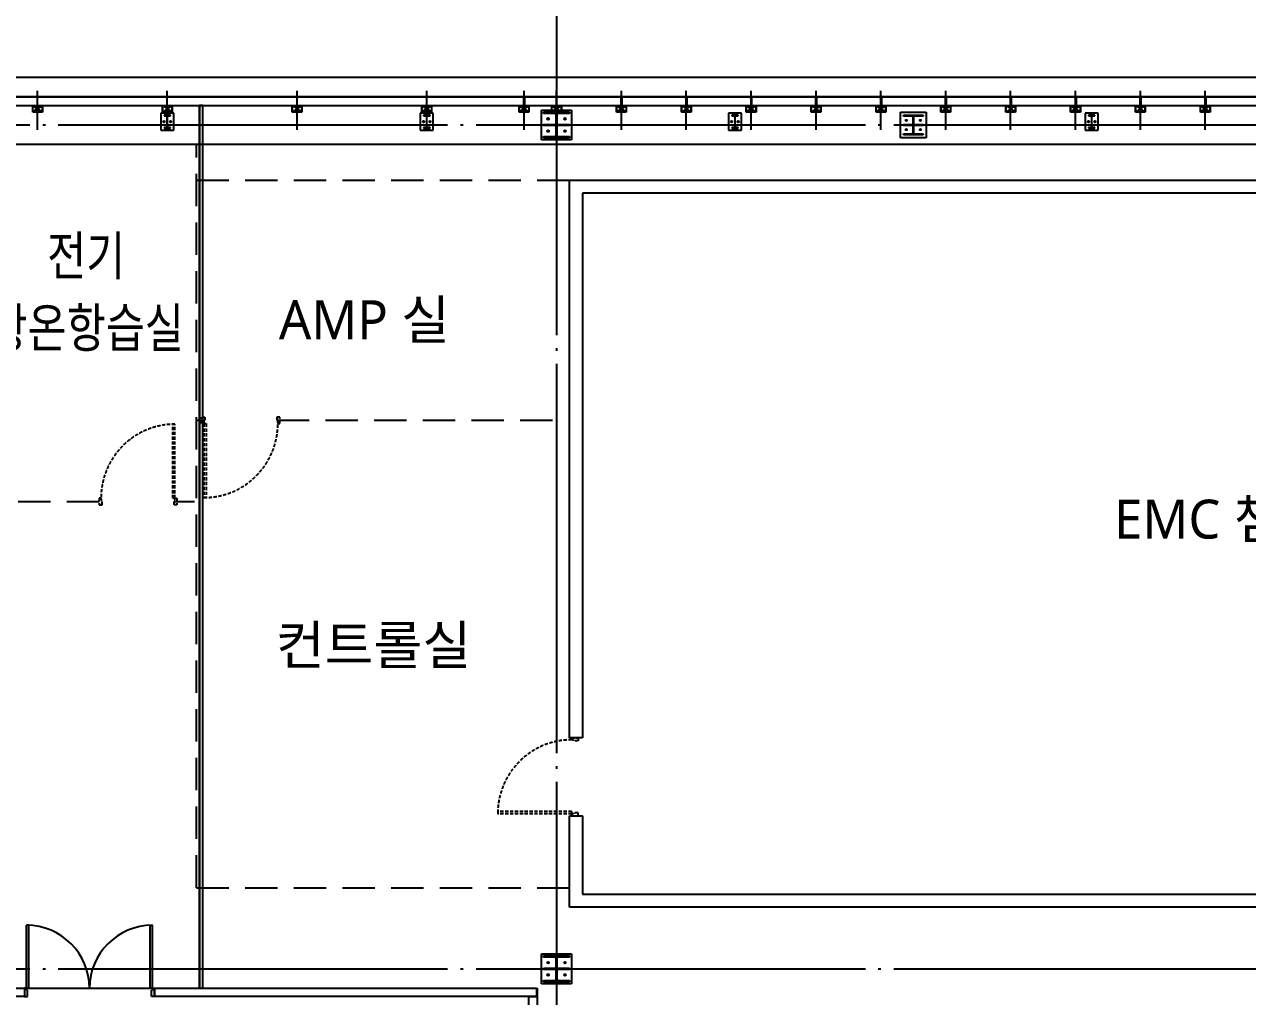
# Model space of a CAD drawing. Header units: millimetres. Extents: x -168200 to 672800, y -7409 to 118800.
# Drawn here: x 83298 to 102152, y 72473 to 87448 of the extents above; entities that cross this region are included whole.
import ezdxf
from ezdxf.enums import TextEntityAlignment as Align

# ---------------------------------------------------------------- set-up
doc = ezdxf.new("R2010")
doc.units = ezdxf.units.MM
doc.header["$LTSCALE"] = 200
for name, pattern in [('CEN-GAUN', [32.2, 30, -1, 0.2, -1]), ('HID2-GAUN', [3.75, 2.5, -1.25]), ('HIDDEN', [0.375, 0.25, -0.125])]:
    doc.linetypes.add(name, pattern=pattern)
for name, color, linetype in [('1 BA', 9, 'Continuous'), ('1 CEN', 15, 'CEN-GAUN'), ('1 RM', 8, 'Continuous')]:
    doc.layers.add(name, color=color, linetype=linetype)
doc.styles.add('스타일1', font='malgun.ttf')

msp = doc.modelspace()

# ---------------------------------------------------------------- linework, layer by layer
at = {"layer": '1 BA'}
for p, q in [((60930, 86635), (113535, 86635)), ((83500, 85825), (83500, 86425)), ((85500, 85825), (85500, 86425)), ((87500, 85825), (87500, 86425)), ((89500, 85825), (89500, 86425)), ((91000, 85825), (91000, 86425)), ((91000, 85835), (91000, 86425)), ((91500, 85825), (91500, 86425)), ((92500, 85825), (92500, 86425)), ((92500, 85835), (92500, 86425)), ((93500, 85825), (93500, 86425)), ((93500, 85835), (93500, 86425)), ((94500, 85825), (94500, 86425)), ((94500, 85835), (94500, 86425)), ((95500, 85825), (95500, 86425)), ((95500, 85835), (95500, 86425)), ((96500, 85825), (96500, 86425)), ((96500, 85835), (96500, 86425)), ((97500, 85825), (97500, 86425)), ((97500, 85835), (97500, 86425)), ((98500, 85825), (98500, 86425)), ((98500, 85835), (98500, 86425)), ((99500, 85825), (99500, 86425)), ((99500, 85835), (99500, 86425)), ((100500, 85825), (100500, 86425)), ((100500, 85835), (100500, 86425)), ((101500, 85825), (101500, 86425)), ((101500, 85835), (101500, 86425)), ((113235, 86335), (60930, 86335)), ((73500, 86335), (113235, 86335)), ((73500, 86200), (113235, 86200)), ((83425, 86100), (83425, 86200)), ((83425, 86200), (83575, 86200)), ((83429, 86196), (83571, 86104)), ((83571, 86196), (83429, 86104)), ((83429, 86104), (83429, 86196)), ((83429, 86196), (83571, 86196)), ((83571, 86196), (83571, 86104)), ((83575, 86200), (83575, 86100)), ((85425, 86100), (85425, 86200)), ((85425, 86200), (85575, 86200)), ((85429, 86196), (85571, 86104)), ((85571, 86196), (85429, 86104)), ((85429, 86104), (85429, 86196)), ((85429, 86196), (85571, 86196)), ((85571, 86196), (85571, 86104)), ((85575, 86200), (85575, 86100)), ((85997.1, 72600), (85997.1, 86200)), ((86047.1, 72600), (86047.1, 86200)), ((87425, 86100), (87425, 86200)), ((87425, 86200), (87575, 86200)), ((87429, 86196), (87571, 86104)), ((87571, 86196), (87429, 86104)), ((87429, 86104), (87429, 86196)), ((87429, 86196), (87571, 86196)), ((87571, 86196), (87571, 86104)), ((87575, 86200), (87575, 86100)), ((89425, 86100), (89425, 86200)), ((89425, 86200), (89575, 86200)), ((89429, 86196), (89571, 86104)), ((89571, 86196), (89429, 86104)), ((89429, 86104), (89429, 86196)), ((89429, 86196), (89571, 86196)), ((89571, 86196), (89571, 86104)), ((89575, 86200), (89575, 86100)), ((90925, 86100), (90925, 86200)), ((90925, 86200), (91075, 86200)), ((90929, 86196), (91071, 86104)), ((91071, 86196), (90929, 86104)), ((90929, 86104), (90929, 86196)), ((90929, 86196), (91071, 86196)), ((90992.5, 86335), (90992.5, 86200)), ((91007.5, 86335), (91007.5, 86200)), ((91071, 86196), (91071, 86104)), ((91075, 86200), (91075, 86100)), ((91425, 86100), (91425, 86200)), ((91425, 86200), (91575, 86200)), ((91429, 86196), (91571, 86104)), ((91571, 86196), (91429, 86104)), ((91429, 86104), (91429, 86196)), ((91429, 86196), (91571, 86196)), ((91571, 86196), (91571, 86104)), ((91575, 86200), (91575, 86100)), ((92425, 86100), (92425, 86200)), ((92425, 86200), (92575, 86200)), ((92429, 86196), (92571, 86104)), ((92571, 86196), (92429, 86104)), ((92429, 86104), (92429, 86196)), ((92429, 86196), (92571, 86196)), ((92492.5, 86335), (92492.5, 86200)), ((92507.5, 86335), (92507.5, 86200)), ((92571, 86196), (92571, 86104)), ((92575, 86200), (92575, 86100)), ((93425, 86100), (93425, 86200)), ((93425, 86200), (93575, 86200)), ((93429, 86196), (93571, 86104)), ((93571, 86196), (93429, 86104)), ((93429, 86104), (93429, 86196)), ((93429, 86196), (93571, 86196)), ((93492.5, 86335), (93492.5, 86200)), ((93507.5, 86335), (93507.5, 86200)), ((93571, 86196), (93571, 86104)), ((93575, 86200), (93575, 86100)), ((94425, 86100), (94425, 86200)), ((94425, 86200), (94575, 86200)), ((94429, 86196), (94571, 86104)), ((94571, 86196), (94429, 86104)), ((94429, 86104), (94429, 86196)), ((94429, 86196), (94571, 86196)), ((94492.5, 86335), (94492.5, 86200)), ((94507.5, 86335), (94507.5, 86200)), ((94571, 86196), (94571, 86104)), ((94575, 86200), (94575, 86100)), ((95425, 86100), (95425, 86200)), ((95425, 86200), (95575, 86200)), ((95429, 86196), (95571, 86104)), ((95571, 86196), (95429, 86104)), ((95429, 86104), (95429, 86196)), ((95429, 86196), (95571, 86196)), ((95492.5, 86335), (95492.5, 86200)), ((95507.5, 86335), (95507.5, 86200)), ((95571, 86196), (95571, 86104)), ((95575, 86200), (95575, 86100)), ((96425, 86100), (96425, 86200)), ((96425, 86200), (96575, 86200)), ((96429, 86196), (96571, 86104)), ((96571, 86196), (96429, 86104)), ((96429, 86104), (96429, 86196)), ((96429, 86196), (96571, 86196)), ((96492.5, 86335), (96492.5, 86200)), ((96507.5, 86335), (96507.5, 86200)), ((96571, 86196), (96571, 86104)), ((96575, 86200), (96575, 86100)), ((97425, 86100), (97425, 86200)), ((97425, 86200), (97575, 86200)), ((97429, 86196), (97571, 86104)), ((97571, 86196), (97429, 86104)), ((97429, 86104), (97429, 86196)), ((97429, 86196), (97571, 86196)), ((97492.5, 86335), (97492.5, 86200)), ((97507.5, 86335), (97507.5, 86200)), ((97571, 86196), (97571, 86104)), ((97575, 86200), (97575, 86100)), ((98425, 86100), (98425, 86200)), ((98425, 86200), (98575, 86200)), ((98429, 86196), (98571, 86104)), ((98571, 86196), (98429, 86104)), ((98429, 86104), (98429, 86196)), ((98429, 86196), (98571, 86196)), ((98492.5, 86335), (98492.5, 86200)), ((98507.5, 86335), (98507.5, 86200)), ((98571, 86196), (98571, 86104)), ((98575, 86200), (98575, 86100)), ((99425, 86100), (99425, 86200)), ((99425, 86200), (99575, 86200)), ((99429, 86196), (99571, 86104)), ((99571, 86196), (99429, 86104)), ((99429, 86104), (99429, 86196)), ((99429, 86196), (99571, 86196)), ((99492.5, 86335), (99492.5, 86200)), ((99507.5, 86335), (99507.5, 86200)), ((99571, 86196), (99571, 86104)), ((99575, 86200), (99575, 86100)), ((100425, 86100), (100425, 86200)), ((100425, 86200), (100575, 86200)), ((100429, 86196), (100571, 86104)), ((100571, 86196), (100429, 86104)), ((100429, 86104), (100429, 86196)), ((100429, 86196), (100571, 86196)), ((100492.5, 86335), (100492.5, 86200)), ((100507.5, 86335), (100507.5, 86200)), ((100571, 86196), (100571, 86104)), ((100575, 86200), (100575, 86100)), ((101425, 86100), (101425, 86200)), ((101425, 86200), (101575, 86200)), ((101429, 86196), (101571, 86104)), ((101571, 86196), (101429, 86104)), ((101429, 86104), (101429, 86196)), ((101429, 86196), (101571, 86196)), ((101492.5, 86335), (101492.5, 86200)), ((101507.5, 86335), (101507.5, 86200)), ((101571, 86196), (101571, 86104)), ((101575, 86200), (101575, 86100)), ((83575, 86100), (83425, 86100)), ((83571, 86104), (83429, 86104)), ((85600, 86080), (85400, 86080)), ((85400, 86080), (85400, 85820)), ((85575, 86100), (85425, 86100)), ((85571, 86104), (85429, 86104)), ((85550, 86050), (85450, 86050)), ((85450, 86050), (85450, 86041)), ((85450, 86041), (85484, 86041)), ((85497, 86028), (85497, 85872)), ((85503, 85872), (85503, 86028)), ((85516, 86041), (85550, 86041)), ((85550, 86041), (85550, 86050)), ((85600, 85820), (85600, 86080)), ((87575, 86100), (87425, 86100)), ((87571, 86104), (87429, 86104)), ((89600, 86080), (89400, 86080)), ((89400, 86080), (89400, 85820)), ((89575, 86100), (89425, 86100)), ((89571, 86104), (89429, 86104)), ((89550, 86050), (89450, 86050)), ((89450, 86050), (89450, 86041)), ((89450, 86041), (89484, 86041)), ((89497, 86028), (89497, 85872)), ((89503, 85872), (89503, 86028)), ((89516, 86041), (89550, 86041)), ((89550, 86041), (89550, 86050)), ((89600, 85820), (89600, 86080)), ((91075, 86100), (90925, 86100)), ((91071, 86104), (90929, 86104)), ((91270, 86130), (91730, 86130)), ((91270, 85670), (91270, 86130)), ((91300, 86079), (91300, 86100)), ((91300, 86100), (91700, 86100)), ((91471.5, 86079), (91300, 86079)), ((91575, 86100), (91425, 86100)), ((91571, 86104), (91429, 86104)), ((91493.5, 85743), (91493.5, 86057)), ((91506.5, 86057), (91506.5, 85743)), ((91700, 86079), (91528.5, 86079)), ((91700, 86100), (91700, 86079)), ((91730, 86130), (91730, 85670)), ((92575, 86100), (92425, 86100)), ((92571, 86104), (92429, 86104)), ((93575, 86100), (93425, 86100)), ((93571, 86104), (93429, 86104)), ((94350, 86080), (94150, 86080)), ((94150, 86080), (94150, 85820)), ((94300, 86050), (94200, 86050)), ((94200, 86050), (94200, 86041)), ((94200, 86041), (94234, 86041)), ((94247, 86028), (94247, 85872)), ((94253, 85872), (94253, 86028)), ((94266, 86041), (94300, 86041)), ((94300, 86041), (94300, 86050)), ((94350, 85820), (94350, 86080)), ((94575, 86100), (94425, 86100)), ((94571, 86104), (94429, 86104)), ((95575, 86100), (95425, 86100)), ((95571, 86104), (95429, 86104)), ((96575, 86100), (96425, 86100)), ((96571, 86104), (96429, 86104)), ((96800, 86100), (97200, 86100)), ((96800, 85700), (96800, 86100)), ((96850, 86035), (96850, 86050)), ((96850, 86050), (97150, 86050)), ((96977, 86035), (96850, 86035)), ((96995, 85783), (96995, 86017)), ((97000, 86047), (97000, 85747)), ((97005, 86017), (97005, 85783)), ((97150, 86035), (97023, 86035)), ((97150, 86050), (97150, 86035)), ((97200, 86100), (97200, 85700)), ((97575, 86100), (97425, 86100)), ((97571, 86104), (97429, 86104)), ((98575, 86100), (98425, 86100)), ((98571, 86104), (98429, 86104)), ((99575, 86100), (99425, 86100)), ((99571, 86104), (99429, 86104)), ((99850, 86080), (99650, 86080)), ((99650, 86080), (99650, 85820)), ((99800, 86050), (99700, 86050)), ((99700, 86050), (99700, 86041)), ((99700, 86041), (99734, 86041)), ((99747, 86028), (99747, 85872)), ((99753, 85872), (99753, 86028)), ((99766, 86041), (99800, 86041)), ((99800, 86041), (99800, 86050)), ((99850, 85820), (99850, 86080)), ((100575, 86100), (100425, 86100)), ((100571, 86104), (100429, 86104)), ((101575, 86100), (101425, 86100)), ((101571, 86104), (101429, 86104)), ((85400, 85820), (85600, 85820)), ((85484, 85859), (85450, 85859)), ((85450, 85859), (85450, 85850)), ((85450, 85850), (85550, 85850)), ((85550, 85859), (85516, 85859)), ((85550, 85850), (85550, 85859)), ((89400, 85820), (89600, 85820)), ((89484, 85859), (89450, 85859)), ((89450, 85859), (89450, 85850)), ((89450, 85850), (89550, 85850)), ((89550, 85859), (89516, 85859)), ((89550, 85850), (89550, 85859)), ((91300, 85909.5), (91493.5, 85909.5)), ((91300, 85890.5), (91300, 85909.5)), ((91493.5, 85890.5), (91300, 85890.5)), ((91493.5, 85909.5), (91493.5, 85890.5)), ((91506.5, 85909.5), (91700, 85909.5)), ((91506.5, 85890.5), (91506.5, 85909.5)), ((91700, 85890.5), (91506.5, 85890.5)), ((91700, 85909.5), (91700, 85890.5)), ((94150, 85820), (94350, 85820)), ((94234, 85859), (94200, 85859)), ((94200, 85859), (94200, 85850)), ((94200, 85850), (94300, 85850)), ((94300, 85859), (94266, 85859)), ((94300, 85850), (94300, 85859)), ((96850, 85906), (96995, 85906)), ((96850, 85894), (96850, 85906)), ((96995, 85894), (96850, 85894)), ((96995, 85906), (96995, 85894)), ((97005, 85906), (97150, 85906)), ((97005, 85894), (97005, 85906)), ((97150, 85894), (97005, 85894)), ((97150, 85906), (97150, 85894)), ((99650, 85820), (99850, 85820)), ((99734, 85859), (99700, 85859)), ((99700, 85859), (99700, 85850)), ((99700, 85850), (99800, 85850)), ((99800, 85859), (99766, 85859)), ((99800, 85850), (99800, 85859)), ((112200, 85600), (76200, 85600)), ((91730, 85670), (91270, 85670)), ((91300, 85700), (91300, 85721)), ((91300, 85721), (91471.5, 85721)), ((91700, 85700), (91300, 85700)), ((91528.5, 85721), (91700, 85721)), ((91700, 85721), (91700, 85700)), ((97200, 85700), (96800, 85700)), ((96850, 85750), (96850, 85765)), ((96850, 85765), (96977, 85765)), ((97150, 85750), (96850, 85750)), ((97023, 85765), (97150, 85765)), ((97150, 85765), (97150, 85750)), ((91700, 76458.3), (91700, 85050.3)), ((91700, 85050.3), (111900, 85050.3)), ((111700, 84850.3), (91900, 84850.3)), ((91900, 84850.3), (91900, 76458.3)), ((91900, 76458.3), (91700, 76458.3)), ((91700, 73850.3), (91700, 75258.3)), ((91700, 75258.3), (91900, 75258.3)), ((91900, 75258.3), (91900, 74050.3)), ((91900, 74050.3), (111700, 74050.3)), ((111900, 73850.3), (91700, 73850.3)), ((83330, 72600), (83330, 73570)), ((83365, 73570), (83330, 73570)), ((83365, 72600), (83365, 73570)), ((85235, 72600), (85235, 73570)), ((85235, 73570), (85270, 73570)), ((85270, 72600), (85270, 73570)), ((91270, 73130), (91730, 73130)), ((91270, 72670), (91270, 73130)), ((91300, 73079), (91300, 73100)), ((91300, 73100), (91700, 73100)), ((91471.5, 73079), (91300, 73079)), ((91493.5, 72743), (91493.5, 73057)), ((91506.5, 73057), (91506.5, 72743)), ((91700, 73079), (91528.5, 73079)), ((91700, 73100), (91700, 73079)), ((91730, 73130), (91730, 72670)), ((91300, 72909.5), (91493.5, 72909.5)), ((91300, 72890.5), (91300, 72909.5)), ((91493.5, 72890.5), (91300, 72890.5)), ((91493.5, 72909.5), (91493.5, 72890.5)), ((91506.5, 72909.5), (91700, 72909.5)), ((91506.5, 72890.5), (91506.5, 72909.5)), ((91700, 72890.5), (91506.5, 72890.5)), ((91700, 72909.5), (91700, 72890.5)), ((70000, 72600), (83300, 72600)), ((83300, 72600), (83300, 72475)), ((83330, 72600), (83300, 72600)), ((83300, 72600), (83300, 72475)), ((83330, 72600), (85270, 72600)), ((83330, 72570), (83330, 72600)), ((83330, 72600), (83365, 72600)), ((85270, 72600), (85235, 72600)), ((85270, 72570), (85270, 72600)), ((85270, 72600), (85300, 72600)), ((85300, 72475), (85300, 72600)), ((85300, 72600), (91200, 72600)), ((85300, 72600), (85300, 72475)), ((91196, 72596), (85304, 72596)), ((85304, 72596), (85304, 72537.5)), ((91196, 72479), (91196, 72596)), ((91200, 72600), (91200, 72475)), ((91730, 72670), (91270, 72670)), ((91300, 72700), (91300, 72721)), ((91300, 72721), (91471.5, 72721)), ((91700, 72700), (91300, 72700)), ((91528.5, 72721), (91700, 72721)), ((91700, 72721), (91700, 72700)), ((83300, 72475), (70000, 72475)), ((83300, 72475), (83345, 72475)), ((83345, 72570), (83330, 72570)), ((83345, 72475), (83345, 72570)), ((83345, 72475), (83345, 72475)), ((83345, 72475), (83345, 72475)), ((85255, 72475), (85255, 72570)), ((85255, 72570), (85270, 72570)), ((85300, 72475), (85255, 72475)), ((85255, 72475), (85255, 72475)), ((85255, 72475), (85255, 72475)), ((85300, 72537.5), (85304, 72537.5)), ((85304, 72537.5), (85300, 72537.5)), ((91200, 72475), (85300, 72475)), ((85304, 72537.5), (85304, 72479)), ((85304, 72479), (91196, 72479)), ((91075, 69700), (91075, 72475)), ((91075, 72475), (91200, 72475)), ((91200, 72475), (91200, 69700))]:
    msp.add_line(p, q, dxfattribs=at)
at = {"layer": '1 BA', "ltscale": 253}
for p, q in [((86045.5, 86200), (85998.7, 86200)), ((85998.7, 86200), (85998.7, 72601.6)), ((86045.5, 72601.6), (86045.5, 86200)), ((85998.7, 72601.6), (86007.1, 72601.6)), ((86007.1, 72601.6), (86007.1, 72600)), ((86037.1, 72600), (86037.1, 72601.6)), ((86037.1, 72601.6), (86045.5, 72601.6))]:
    msp.add_line(p, q, dxfattribs=at)
at = {"layer": '1 BA', "linetype": 'HID2-GAUN'}
for p, q in [((85949.6, 74150), (85949.6, 85609.7)), ((85949.6, 85050), (91700, 85050)), ((85949.6, 81350), (86079, 81350)), ((87189, 81350), (91700, 81350)), ((82449.6, 80100), (84493.4, 80100)), ((85603.4, 80100), (85921.2, 80100)), ((85949.6, 74150), (91700, 74150))]:
    msp.add_line(p, q, dxfattribs=at)
at = {"layer": '1 BA', "linetype": 'HIDDEN'}
for p, q in [((85583.4, 80150), (85583.4, 81290)), ((85583.4, 81290), (85618.4, 81290)), ((85618.4, 80150), (85618.4, 81290)), ((86034, 81400), (86079, 81400)), ((86034, 81300), (86034, 81400)), ((86064, 81300), (86034, 81300)), ((86079, 81330), (86064, 81330)), ((86064, 81330), (86064, 81300)), ((86064, 81300), (86064, 80160)), ((86064, 81300), (86099, 81300)), ((86079, 81400), (86079, 81400)), ((86079, 81400), (86079, 81400)), ((86079, 81400), (86079, 81330)), ((86099, 81300), (86099, 80160)), ((87234, 81400), (87189, 81400)), ((87189, 81400), (87189, 81400)), ((87189, 81400), (87189, 81400)), ((87189, 81400), (87189, 81330)), ((87189, 81330), (87204, 81330)), ((87204, 81330), (87204, 81300)), ((87204, 81300), (87234, 81300)), ((87234, 81300), (87234, 81400)), ((84478.4, 80150), (84448.4, 80150)), ((84448.4, 80150), (84448.4, 80050)), ((84478.4, 80120), (84478.4, 80150)), ((85618.4, 80150), (85583.4, 80150)), ((85618.4, 80120), (85618.4, 80150)), ((85618.4, 80150), (85648.4, 80150)), ((85648.4, 80150), (85648.4, 80050)), ((86099, 80160), (86064, 80160)), ((84448.4, 80050), (84493.4, 80050)), ((84493.4, 80120), (84478.4, 80120)), ((84493.4, 80050), (84493.4, 80120)), ((84493.4, 80050), (84493.4, 80050)), ((84493.4, 80050), (84493.4, 80050)), ((85603.4, 80050), (85603.4, 80120)), ((85603.4, 80120), (85618.4, 80120)), ((85648.4, 80050), (85603.4, 80050)), ((85603.4, 80050), (85603.4, 80050)), ((85603.4, 80050), (85603.4, 80050)), ((91733.5, 76428.3), (91733.5, 76458.3)), ((91733.5, 76458.3), (91833.5, 76458.3)), ((91763.5, 76428.3), (91733.5, 76428.3)), ((91763.5, 76413.3), (91763.5, 76428.3)), ((91833.5, 76413.3), (91763.5, 76413.3)), ((91833.5, 76458.3), (91833.5, 76413.3)), ((91833.5, 76413.3), (91833.5, 76413.3)), ((91833.5, 76413.3), (91833.5, 76413.3)), ((91733.5, 75323.3), (90593.5, 75323.3)), ((90593.5, 75323.3), (90593.5, 75288.3)), ((91733.5, 75288.3), (90593.5, 75288.3)), ((91733.5, 75288.3), (91733.5, 75323.3)), ((91763.5, 75288.3), (91733.5, 75288.3)), ((91733.5, 75288.3), (91733.5, 75258.3)), ((91733.5, 75258.3), (91833.5, 75258.3)), ((91833.5, 75303.3), (91763.5, 75303.3)), ((91763.5, 75303.3), (91763.5, 75288.3)), ((91833.5, 75258.3), (91833.5, 75303.3)), ((91833.5, 75303.3), (91833.5, 75303.3)), ((91833.5, 75303.3), (91833.5, 75303.3))]:
    msp.add_line(p, q, dxfattribs=at)
at = {"layer": '1 BA'}
for centre, radius in [((91000, 86315), 7.5), ((92500, 86315), 7.5), ((93500, 86315), 7.5), ((94500, 86315), 7.5), ((95500, 86315), 7.5), ((96500, 86315), 7.5), ((97500, 86315), 7.5), ((98500, 86315), 7.5), ((99500, 86315), 7.5), ((100500, 86315), 7.5), ((101500, 86315), 7.5), ((91370, 85994.3), 13.5), ((91630, 85994.3), 13.5), ((96890, 85970.5), 11), ((97110, 85970.5), 11), ((85450, 85950), 12), ((85550, 85950), 12), ((89450, 85950), 12), ((89550, 85950), 12), ((91370, 85805.8), 13.5), ((91630, 85805.8), 13.5), ((94200, 85950), 12), ((94300, 85950), 12), ((96890, 85829.5), 11), ((97110, 85829.5), 11), ((99700, 85950), 12), ((99800, 85950), 12), ((91370, 72994.3), 13.5), ((91630, 72994.3), 13.5), ((91370, 72805.8), 13.5), ((91630, 72805.8), 13.5)]:
    msp.add_circle(centre, radius, dxfattribs=at)
for centre, radius, start, end in [((91000, 86348.1), 15.1, 240.13717, 299.86283), ((92500, 86348.1), 15.1, 240.13717, 299.86283), ((93500, 86348.1), 15.1, 240.13717, 299.86283), ((94500, 86348.1), 15.1, 240.13717, 299.86283), ((95500, 86348.1), 15.1, 240.13717, 299.86283), ((96500, 86348.1), 15.1, 240.13717, 299.86283), ((97500, 86348.1), 15.1, 240.13717, 299.86283), ((98500, 86348.1), 15.1, 240.13717, 299.86283), ((99500, 86348.1), 15.1, 240.13717, 299.86283), ((100500, 86348.1), 15.1, 240.13717, 299.86283), ((101500, 86348.1), 15.1, 240.13717, 299.86283), ((85484, 86028), 13, 0.18413, 90.18413), ((85516, 86028), 13, 90.18413, 180.18413), ((89484, 86028), 13, 0.18413, 90.18413), ((89516, 86028), 13, 90.18413, 180.18413), ((91471.5, 86057), 22, 0, 90), ((91528.5, 86057), 22, 90, 180), ((94234, 86028), 13, 0.18413, 90.18413), ((94266, 86028), 13, 90.18413, 180.18413), ((96977, 86017), 18, 0, 90), ((97023, 86017), 18, 90, 180), ((99734, 86028), 13, 0.18413, 90.18413), ((99766, 86028), 13, 90.18413, 180.18413), ((85484, 85872), 13, 270.18413, 0.18413), ((85516, 85872), 13, 180.18413, 270.18413), ((89484, 85872), 13, 270.18413, 0.18413), ((89516, 85872), 13, 180.18413, 270.18413), ((94234, 85872), 13, 270.18413, 0.18413), ((94266, 85872), 13, 180.18413, 270.18413), ((99734, 85872), 13, 270.18413, 0.18413), ((99766, 85872), 13, 180.18413, 270.18413), ((91471.5, 85743), 22, 270, 0), ((91528.5, 85743), 22, 180, 270), ((96977, 85783), 18, 270, 0), ((97023, 85783), 18, 180, 270), ((83330, 72600), 970, 0, 90), ((85270, 72600), 970, 90, 180), ((91471.5, 73057), 22, 0, 90), ((91528.5, 73057), 22, 90, 180), ((91471.5, 72743), 22, 270, 0), ((91528.5, 72743), 22, 180, 270)]:
    msp.add_arc(centre, radius, start, end, dxfattribs=at)
at = {"layer": '1 BA', "linetype": 'HIDDEN'}
for centre, start, end in [((85618.4, 80150), 90, 180), ((86064, 81300), 270, 0), ((91733.5, 75288.3), 90, 180)]:
    msp.add_arc(centre, 1140, start, end, dxfattribs=at)
at = {"layer": '1 CEN'}
for p, q in [((91500, 95100), (91500, 32900)), ((91500, 95100), (91500, 32900)), ((32300, 85900), (117500, 85900)), ((32300, 85900), (117500, 85900)), ((32300, 72900), (117500, 72900)), ((32300, 72900), (117500, 72900))]:
    msp.add_line(p, q, dxfattribs=at)

# ---------------------------------------------------------------- texts
at = {"layer": '1 RM', "style": '스타일1', "width": 0.8}
for s, p in [('전기', (84249.5, 83893.6)), ('항온항습실', (84249.5, 82785.2))]:
    msp.add_text(s, height=600, dxfattribs=at).set_placement(p, align=Align.MIDDLE)
at = {"layer": '1 RM', "style": '스타일1'}
for s, p in [('AMP 실', (88539.2, 82910.8)), ('EMC 챔버실', (102145.7, 79834.2)), ('컨트롤실', (88678.1, 77899.7))]:
    msp.add_text(s, height=600, dxfattribs=at).set_placement(p, align=Align.MIDDLE)

doc.saveas('drawing.dxf')
